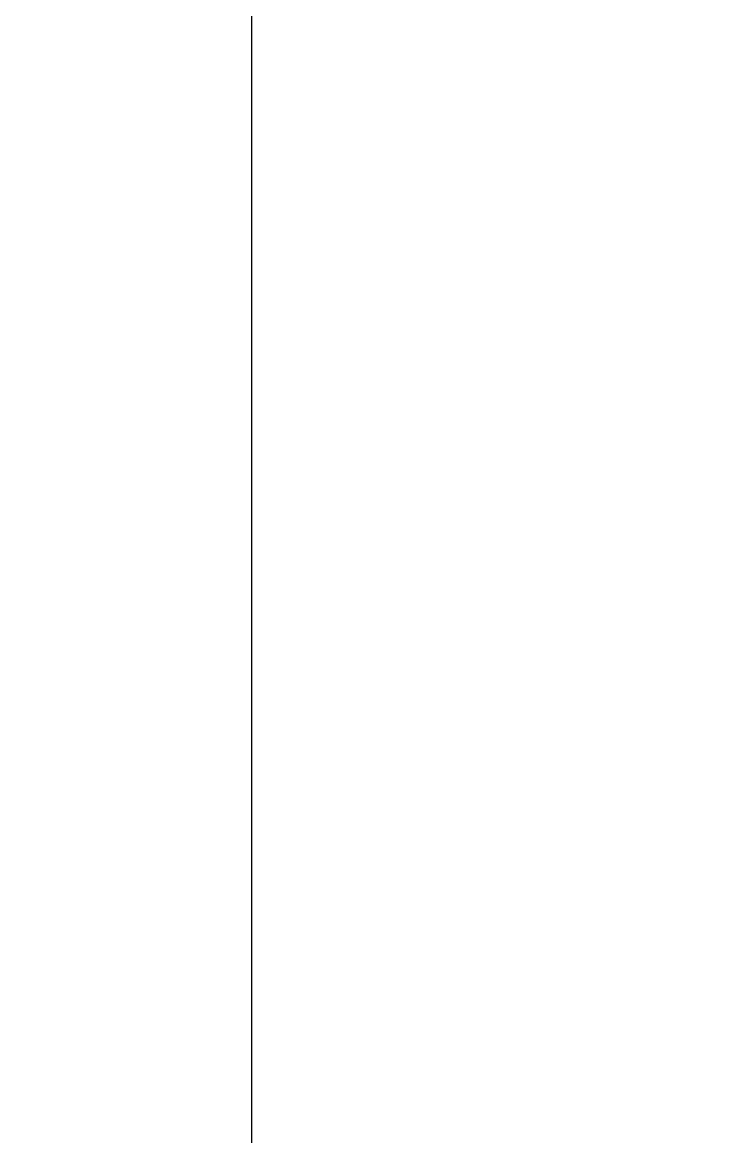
# Model space of a CAD drawing. Header units: millimetres. Extents: x 104198 to 1296755, y -81101 to 81453.
# Drawn here: x 591671.9 to 591725.8, y -26069.3 to -25984.3 of the extents above; entities that cross this region are included whole.
import ezdxf

# ---------------------------------------------------------------- set-up
doc = ezdxf.new("R2010")
doc.units = ezdxf.units.MM
doc.layers.add('0家具', color=51, linetype='Continuous')
doc.styles.add('黑体', font='simhei.ttf', dxfattribs={"width": 0.7})
doc.dimstyles.new('立面标注', dxfattribs={"dimtxt": 100, "dimasz": 35, "dimexe": 20, "dimexo": 100, "dimtad": 1, "dimdec": 0, "dimtxsty": '黑体', "dimblk": 'ARCHTICK', "dimcen": 80, "dimdle": 20, "dimclrd": 251, "dimclre": 251, "dimclrt": 256, "dimadec": 0, "dimazin": 0, "dimtfac": 1, "dimtdec": 0, "dimtix": 1, "dimtmove": 2, "dimatfit": 3, "dimldrblk": 'DOT', "dimfxl": 200, "dimfxlon": 1, "dimarcsym": 0})

# ---------------------------------------------------------------- blocks, each defined once
blk = doc.blocks.new('_ArchTick')
at = {"color": 2, "linetype": 'ByBlock', "const_width": 0.4}
blk.add_lwpolyline([(-0.5, -0.5), (0.5, 0.5)], dxfattribs=at)
blk = doc.blocks.new('_Dot')
at = {"color": 2, "linetype": 'ByBlock', "lineweight": -2}
blk.add_line((-0.5, 0), (-1, 0), dxfattribs=at)
at = {"color": 2, "linetype": 'ByBlock', "const_width": 0.5}
blk.add_lwpolyline([(-0.25, 0, 1), (0.25, 0, 1)], format="xyb", close=True, dxfattribs=at)

msp = doc.modelspace()

# ---------------------------------------------------------------- leaders
at = {"layer": '0家具', "color": 51}
msp.add_leader([(591689.436, -26511.403), (591689.436, -23491.592), (592799.651, -23491.592)], dimstyle='立面标注', dxfattribs=at)

doc.saveas('drawing.dxf')
